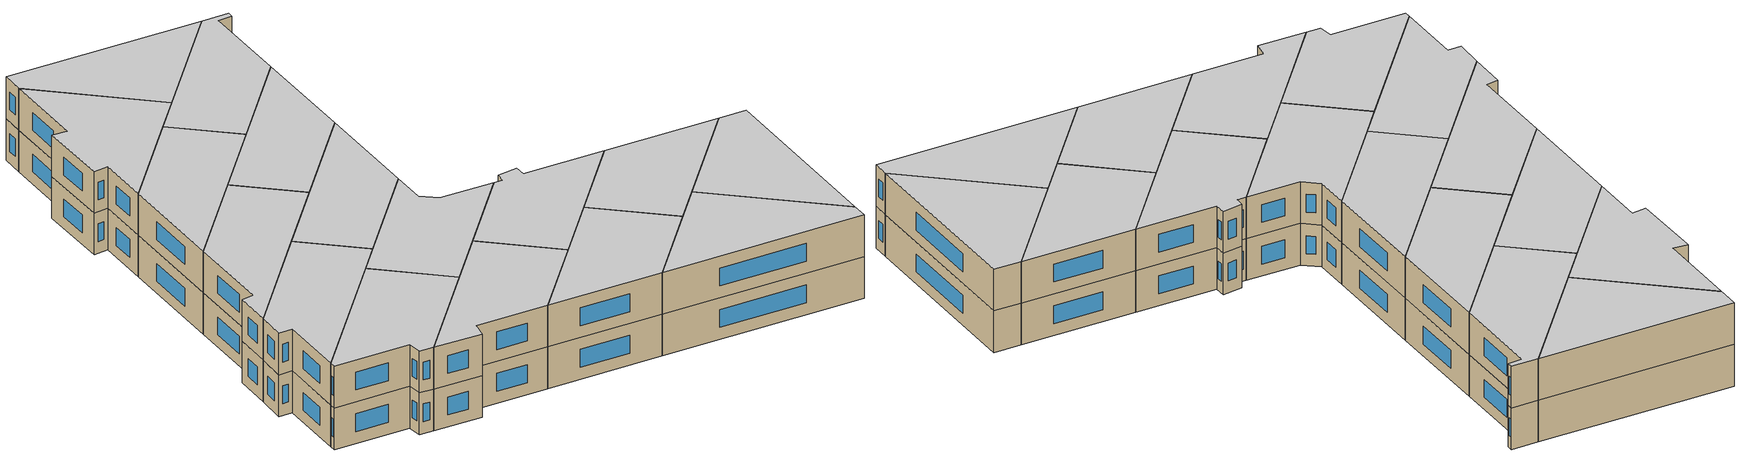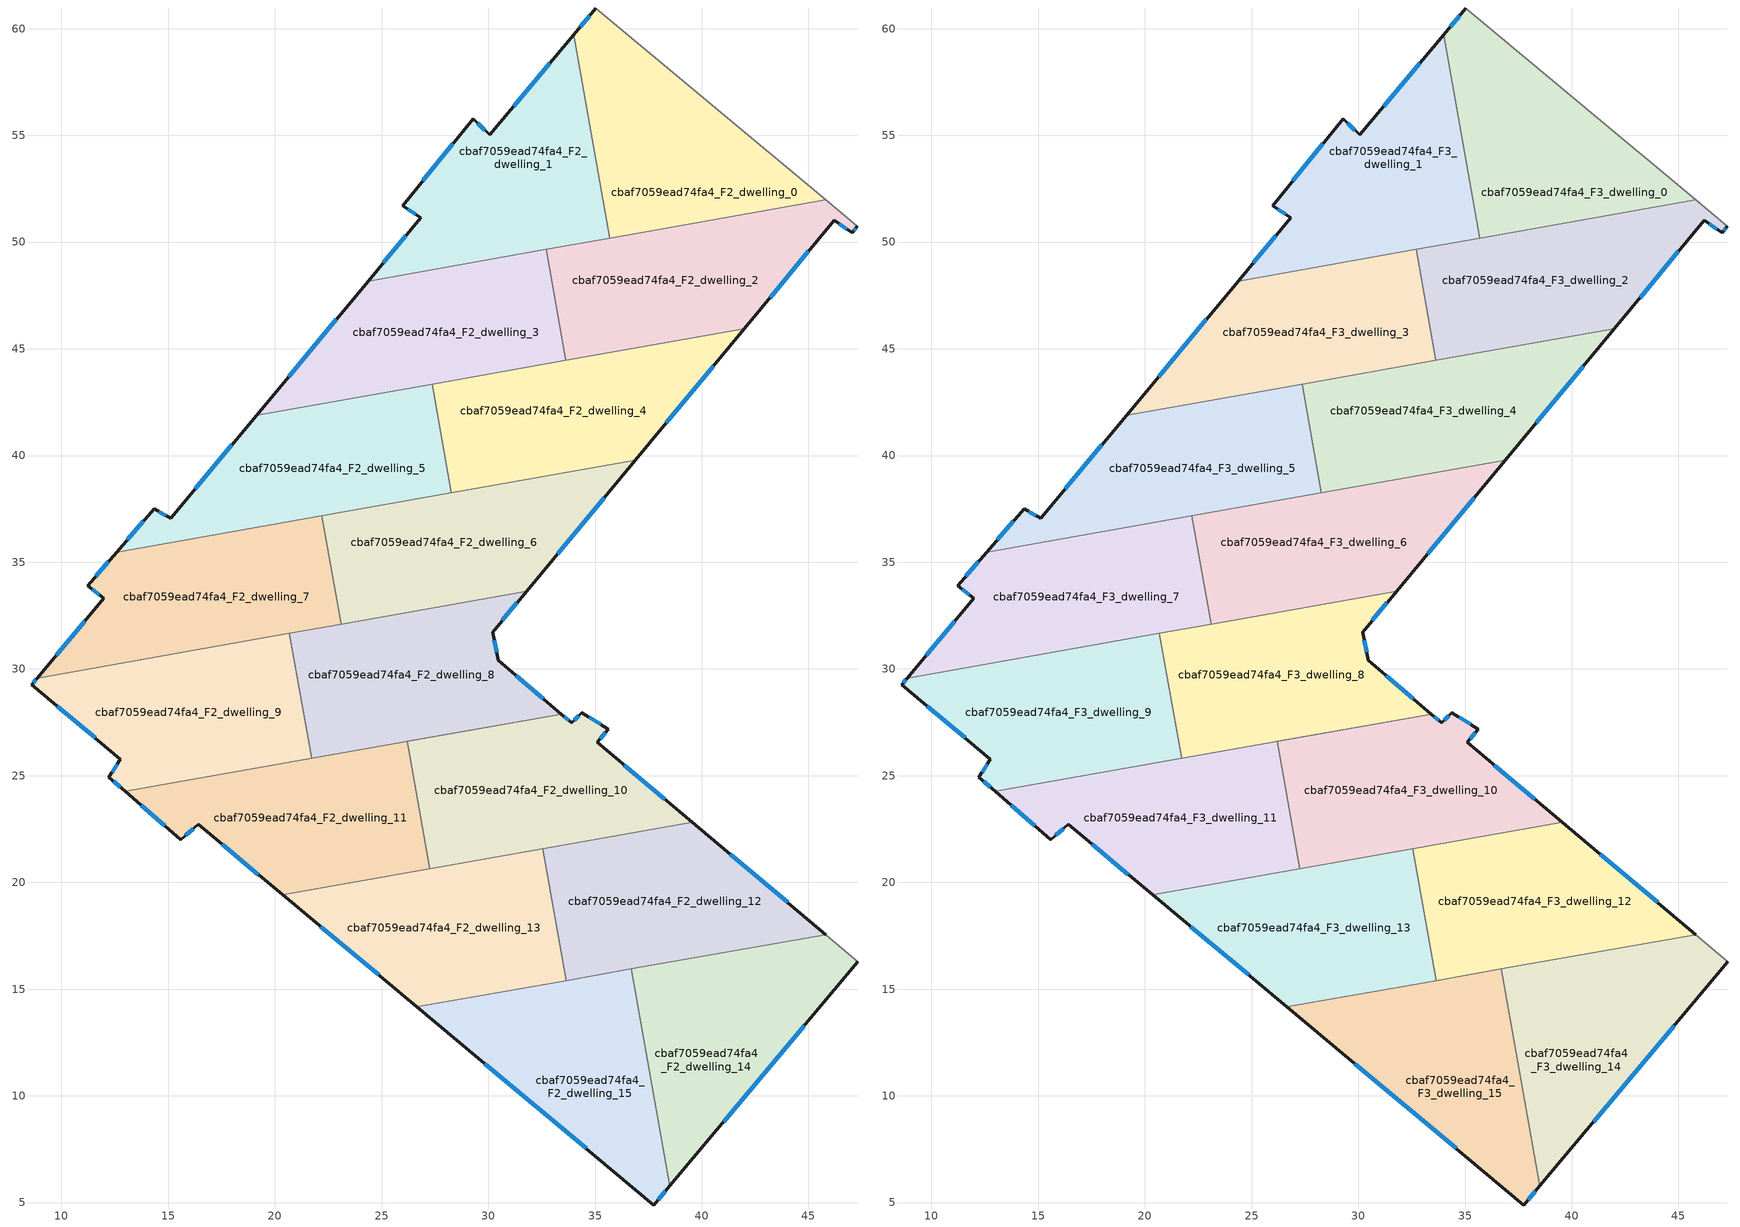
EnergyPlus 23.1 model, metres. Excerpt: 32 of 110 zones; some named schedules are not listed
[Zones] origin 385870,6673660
cbaf7059ead74fa4_F2_dwelling_0
 floor to cbaf7059ead74fa4_F1_dwelling_0 (EU_floor_Construction): 45.8,51.97 35.69,50.18 34,59.72 35.04,60.97 z6
 wall outside (EU_wall_Construction): 35.04,60.97 34,59.72 z6:9
 wall to cbaf7059ead74fa4_F2_dwelling_1 (EU_wall_Construction): 34,59.72 35.69,50.18 z6:9
 wall adiabatic (EU_wall_Construction): 45.8,51.97 35.04,60.97 z6:9
 wall to cbaf7059ead74fa4_F2_dwelling_2 (EU_wall_Construction): 35.69,50.18 45.8,51.97 z6:9
 window (EU_Window_Construction): 34.75,60.61 34.3,60.08 z6.86:8.14
cbaf7059ead74fa4_F2_dwelling_1
 floor to cbaf7059ead74fa4_F1_dwelling_1 (EU_floor_Construction): 34,59.72 35.69,50.18 24.38,48.18 26.85,51.13 25.98,51.7 29.28,55.77 30.07,55.04 z6
 wall outside (EU_wall_Construction): 34,59.72 30.07,55.04 29.28,55.77 25.98,51.7 26.85,51.13 24.38,48.18 z6:9
 wall to cbaf7059ead74fa4_F2_dwelling_3 (EU_wall_Construction): 24.38,48.18 32.72,49.65 z6:9
 wall to cbaf7059ead74fa4_F2_dwelling_2 (EU_wall_Construction): 32.72,49.65 35.69,50.18 z6:9
 window (EU_Window_Construction): 26.14,50.29 25.09,49.02 / 26.23,51.54 26.6,51.29 / 28.34,54.61 26.93,52.86 / 29.84,55.24 29.51,55.56 / 32.88,58.38 31.19,56.37 z6.86:8.14
cbaf7059ead74fa4_F2_dwelling_10
 floor to cbaf7059ead74fa4_F1_dwelling_10 (EU_floor_Construction): 35.61,27.18 35.11,26.56 39.54,22.83 27.27,20.65 26.21,26.61 33.41,27.89 33.9,27.47 34.37,27.95 z6
 wall outside (EU_wall_Construction): 39.54,22.83 35.11,26.56 35.61,27.18 34.37,27.95 33.9,27.47 33.41,27.89 z6:9
 wall to cbaf7059ead74fa4_F2_dwelling_11 (EU_wall_Construction): 33.41,27.89 26.21,26.61 27.27,20.65 z6:9
 wall to cbaf7059ead74fa4_F2_dwelling_12 (EU_wall_Construction): 32.54,21.59 39.54,22.83 z6:9
 wall to cbaf7059ead74fa4_F2_dwelling_13 (EU_wall_Construction): 27.27,20.65 32.54,21.59 z6:9
 window (EU_Window_Construction): 38.28,23.89 36.38,25.49 / 33.76,27.59 33.55,27.77 / 34.24,27.81 34.04,27.61 / 35.26,27.4 34.73,27.73 / 35.25,26.73 35.47,27 z6.86:8.14
cbaf7059ead74fa4_F2_dwelling_11
 floor to cbaf7059ead74fa4_F1_dwelling_11 (EU_floor_Construction): 26.21,26.61 27.27,20.65 20.36,19.42 16.41,22.72 15.59,21.99 12.98,24.26 z6
 wall outside (EU_wall_Construction): 12.98,24.26 15.59,21.99 16.41,22.72 20.36,19.42 z6:9
 wall to cbaf7059ead74fa4_F2_dwelling_8 (EU_wall_Construction): 33.41,27.89 21.72,25.81 z6:9
 wall to cbaf7059ead74fa4_F2_dwelling_13 (EU_wall_Construction): 20.36,19.42 27.27,20.65 z6:9
 wall to cbaf7059ead74fa4_F2_dwelling_9 (EU_wall_Construction): 21.72,25.81 12.98,24.26 z6:9
 window (EU_Window_Construction): 15.82,22.2 16.18,22.52 / 13.73,23.62 14.84,22.64 / 17.54,21.78 19.23,20.37 z6.86:8.14
cbaf7059ead74fa4_F2_dwelling_12
 floor to cbaf7059ead74fa4_F1_dwelling_12 (EU_floor_Construction): 45.81,17.56 33.64,15.4 32.54,21.59 39.54,22.83 z6
 wall outside (EU_wall_Construction): 45.81,17.56 39.54,22.83 z6:9
 wall to cbaf7059ead74fa4_F2_dwelling_13 (EU_wall_Construction): 32.54,21.59 33.64,15.4 z6:9
 wall to cbaf7059ead74fa4_F2_dwelling_14 (EU_wall_Construction): 36.71,15.94 45.81,17.56 z6:9
 wall to cbaf7059ead74fa4_F2_dwelling_15 (EU_wall_Construction): 33.64,15.4 36.71,15.94 z6:9
 window (EU_Window_Construction): 44.02,19.06 41.33,21.32 z6.86:8.14
cbaf7059ead74fa4_F2_dwelling_13
 floor to cbaf7059ead74fa4_F1_dwelling_13 (EU_floor_Construction): 32.54,21.59 33.64,15.4 26.66,14.16 20.36,19.42 z6
 wall outside (EU_wall_Construction): 20.36,19.42 26.66,14.16 z6:9
 wall to cbaf7059ead74fa4_F2_dwelling_15 (EU_wall_Construction): 26.66,14.16 33.64,15.4 z6:9
 window (EU_Window_Construction): 22.16,17.92 24.86,15.67 z6.86:8.14
cbaf7059ead74fa4_F2_dwelling_14
 floor to cbaf7059ead74fa4_F1_dwelling_14 (EU_floor_Construction): 47.31,16.29 38.51,5.79 36.71,15.94 45.81,17.56 z6
 wall outside (EU_wall_Construction): 38.51,5.79 47.31,16.29 z6:9
 wall adiabatic (EU_wall_Construction): 47.31,16.29 45.81,17.56 z6:9
 wall to cbaf7059ead74fa4_F2_dwelling_15 (EU_wall_Construction): 36.71,15.94 38.51,5.79 z6:9
 window (EU_Window_Construction): 41.02,8.79 44.8,13.29 z6.86:8.14
cbaf7059ead74fa4_F2_dwelling_15
 floor to cbaf7059ead74fa4_F1_dwelling_15 (EU_floor_Construction): 36.71,15.94 38.51,5.79 37.75,4.88 26.66,14.16 z6
 wall outside (EU_wall_Construction): 26.66,14.16 37.75,4.88 38.51,5.79 z6:9
 window (EU_Window_Construction): 37.97,5.14 38.29,5.53 / 29.83,11.51 34.58,7.54 z6.86:8.14
cbaf7059ead74fa4_F2_dwelling_2
 floor to cbaf7059ead74fa4_F1_dwelling_2 (EU_floor_Construction): 47.28,50.74 47.04,50.44 46.2,51.01 42,45.94 33.64,44.46 32.72,49.65 45.8,51.97 z6
 wall outside (EU_wall_Construction): 42,45.94 46.2,51.01 47.04,50.44 47.28,50.74 z6:9
 wall to cbaf7059ead74fa4_F2_dwelling_3 (EU_wall_Construction): 32.72,49.65 33.64,44.46 z6:9
 wall adiabatic (EU_wall_Construction): 47.28,50.74 45.8,51.97 z6:9
 wall to cbaf7059ead74fa4_F2_dwelling_4 (EU_wall_Construction): 33.64,44.46 42,45.94 z6:9
 window (EU_Window_Construction): 47.11,50.52 47.21,50.65 / 46.44,50.85 46.8,50.6 / 43.2,47.39 45,49.56 z6.86:8.14
cbaf7059ead74fa4_F2_dwelling_3
 floor to cbaf7059ead74fa4_F1_dwelling_3 (EU_floor_Construction): 32.72,49.65 33.64,44.46 19.14,41.89 24.38,48.18 z6
 wall outside (EU_wall_Construction): 24.38,48.18 19.14,41.89 z6:9
 wall to cbaf7059ead74fa4_F2_dwelling_5 (EU_wall_Construction): 19.14,41.89 27.36,43.35 z6:9
 wall to cbaf7059ead74fa4_F2_dwelling_4 (EU_wall_Construction): 27.36,43.35 33.64,44.46 z6:9
 window (EU_Window_Construction): 22.88,46.38 20.64,43.69 z6.86:8.14
cbaf7059ead74fa4_F2_dwelling_4
 floor to cbaf7059ead74fa4_F1_dwelling_4 (EU_floor_Construction): 42,45.94 36.88,39.78 28.27,38.25 27.36,43.35 z6
 wall outside (EU_wall_Construction): 36.88,39.78 42,45.94 z6:9
 wall to cbaf7059ead74fa4_F2_dwelling_5 (EU_wall_Construction): 27.36,43.35 28.27,38.25 z6:9
 wall to cbaf7059ead74fa4_F2_dwelling_6 (EU_wall_Construction): 28.27,38.25 36.88,39.78 z6:9
 window (EU_Window_Construction): 38.34,41.54 40.54,44.18 z6.86:8.14
cbaf7059ead74fa4_F2_dwelling_5
 floor to cbaf7059ead74fa4_F1_dwelling_5 (EU_floor_Construction): 27.36,43.35 28.27,38.25 12.59,35.47 14.35,37.5 15.11,37.06 19.14,41.89 z6
 wall outside (EU_wall_Construction): 19.14,41.89 15.11,37.06 14.35,37.5 12.59,35.47 z6:9
 wall to cbaf7059ead74fa4_F2_dwelling_7 (EU_wall_Construction): 12.59,35.47 22.2,37.17 z6:9
 wall to cbaf7059ead74fa4_F2_dwelling_6 (EU_wall_Construction): 22.2,37.17 28.27,38.25 z6:9
 window (EU_Window_Construction): 17.99,40.51 16.26,38.44 / 13.84,36.92 13.09,36.05 / 14.9,37.19 14.57,37.37 z6.86:8.14
cbaf7059ead74fa4_F2_dwelling_6
 floor to cbaf7059ead74fa4_F1_dwelling_6 (EU_floor_Construction): 36.88,39.78 31.79,33.64 23.1,32.1 22.2,37.17 z6
 wall outside (EU_wall_Construction): 31.79,33.64 36.88,39.78 z6:9
 wall to cbaf7059ead74fa4_F2_dwelling_7 (EU_wall_Construction): 22.2,37.17 23.1,32.1 z6:9
 wall to cbaf7059ead74fa4_F2_dwelling_8 (EU_wall_Construction): 23.1,32.1 31.79,33.64 z6:9
 window (EU_Window_Construction): 33.25,35.39 35.43,38.02 z6.86:8.14
cbaf7059ead74fa4_F2_dwelling_7
 floor to cbaf7059ead74fa4_F1_dwelling_7 (EU_floor_Construction): 22.2,37.17 23.1,32.1 8.88,29.58 11.99,33.31 11.22,33.9 12.59,35.47 z6
 wall outside (EU_wall_Construction): 12.59,35.47 11.22,33.9 11.99,33.31 8.88,29.58 z6:9
 wall to cbaf7059ead74fa4_F2_dwelling_9 (EU_wall_Construction): 8.88,29.58 20.68,31.67 z6:9
 wall to cbaf7059ead74fa4_F2_dwelling_8 (EU_wall_Construction): 20.68,31.67 23.1,32.1 z6:9
 window (EU_Window_Construction): 11.44,33.73 11.77,33.48 / 12.2,35.02 11.61,34.34 / 11.1,32.24 9.77,30.64 z6.86:8.14
cbaf7059ead74fa4_F2_dwelling_8
 floor to cbaf7059ead74fa4_F1_dwelling_8 (EU_floor_Construction): 31.79,33.64 30.21,31.72 30.47,30.4 33.41,27.89 21.72,25.81 20.68,31.67 z6
 wall outside (EU_wall_Construction): 33.41,27.89 30.47,30.4 30.21,31.72 31.79,33.64 z6:9
 wall to cbaf7059ead74fa4_F2_dwelling_9 (EU_wall_Construction): 20.68,31.67 21.72,25.81 z6:9
 window (EU_Window_Construction): 30.66,32.27 31.34,33.09 / 30.39,30.78 30.28,31.34 / 32.57,28.6 31.31,29.68 z6.86:8.14
cbaf7059ead74fa4_F2_dwelling_9
 floor to cbaf7059ead74fa4_F1_dwelling_9 (EU_floor_Construction): 20.68,31.67 21.72,25.81 12.98,24.26 12.22,24.93 12.77,25.77 8.61,29.25 8.88,29.58 z6
 wall outside (EU_wall_Construction): 8.88,29.58 8.61,29.25 12.77,25.77 12.22,24.93 12.98,24.26 z6:9
 window (EU_Window_Construction): 12.61,25.53 12.38,25.17 / 9.79,28.26 11.58,26.77 / 8.8,29.48 8.68,29.34 / 12.44,24.74 12.77,24.45 z6.86:8.14
cbaf7059ead74fa4_F3_dwelling_0
 floor to cbaf7059ead74fa4_F2_dwelling_0 (EU_floor_Construction): 45.8,51.97 35.69,50.18 34,59.72 35.04,60.97 z9
 wall outside (EU_wall_Construction): 35.04,60.97 34,59.72 z9:12
 wall to cbaf7059ead74fa4_F3_dwelling_1 (EU_wall_Construction): 34,59.72 35.69,50.18 z9:12
 wall adiabatic (EU_wall_Construction): 45.8,51.97 35.04,60.97 z9:12
 wall to cbaf7059ead74fa4_F3_dwelling_2 (EU_wall_Construction): 35.69,50.18 45.8,51.97 z9:12
 window (EU_Window_Construction): 34.75,60.61 34.3,60.08 z9.86:11.14
 ceiling to cbaf7059ead74fa4_F4_dwelling_0 (EU_floor_Construction): 45.8,51.97 35.04,60.97 34,59.72 35.69,50.18 z12
cbaf7059ead74fa4_F3_dwelling_1
 floor to cbaf7059ead74fa4_F2_dwelling_1 (EU_floor_Construction): 34,59.72 35.69,50.18 24.38,48.18 26.85,51.13 25.98,51.7 29.28,55.77 30.07,55.04 z9
 wall outside (EU_wall_Construction): 34,59.72 30.07,55.04 29.28,55.77 25.98,51.7 26.85,51.13 24.38,48.18 z9:12
 wall to cbaf7059ead74fa4_F3_dwelling_3 (EU_wall_Construction): 24.38,48.18 32.72,49.65 z9:12
 wall to cbaf7059ead74fa4_F3_dwelling_2 (EU_wall_Construction): 32.72,49.65 35.69,50.18 z9:12
 window (EU_Window_Construction): 26.14,50.29 25.09,49.02 / 26.23,51.54 26.6,51.29 / 28.34,54.61 26.93,52.86 / 29.84,55.24 29.51,55.56 / 32.88,58.38 31.19,56.37 z9.86:11.14
 ceiling to cbaf7059ead74fa4_F4_dwelling_1 (EU_floor_Construction): 35.69,50.18 34,59.72 30.07,55.04 29.28,55.77 25.98,51.7 26.85,51.13 24.38,48.18 z12
cbaf7059ead74fa4_F3_dwelling_10
 floor to cbaf7059ead74fa4_F2_dwelling_10 (EU_floor_Construction): 35.61,27.18 35.11,26.56 39.54,22.83 27.27,20.65 26.21,26.61 33.41,27.89 33.9,27.47 34.37,27.95 z9
 wall outside (EU_wall_Construction): 39.54,22.83 35.11,26.56 35.61,27.18 34.37,27.95 33.9,27.47 33.41,27.89 z9:12
 wall to cbaf7059ead74fa4_F3_dwelling_11 (EU_wall_Construction): 33.41,27.89 26.21,26.61 27.27,20.65 z9:12
 wall to cbaf7059ead74fa4_F3_dwelling_12 (EU_wall_Construction): 32.54,21.59 39.54,22.83 z9:12
 wall to cbaf7059ead74fa4_F3_dwelling_13 (EU_wall_Construction): 27.27,20.65 32.54,21.59 z9:12
 window (EU_Window_Construction): 38.28,23.89 36.38,25.49 / 33.76,27.59 33.55,27.77 / 34.24,27.81 34.04,27.61 / 35.26,27.4 34.73,27.73 / 35.25,26.73 35.47,27 z9.86:11.14
 ceiling to cbaf7059ead74fa4_F4_dwelling_10 (EU_floor_Construction): 39.54,22.83 35.11,26.56 35.61,27.18 34.37,27.95 33.9,27.47 33.41,27.89 26.21,26.61 27.27,20.65 z12
cbaf7059ead74fa4_F3_dwelling_11
 floor to cbaf7059ead74fa4_F2_dwelling_11 (EU_floor_Construction): 26.21,26.61 27.27,20.65 20.36,19.42 16.41,22.72 15.59,21.99 12.98,24.26 z9
 wall outside (EU_wall_Construction): 12.98,24.26 15.59,21.99 16.41,22.72 20.36,19.42 z9:12
 wall to cbaf7059ead74fa4_F3_dwelling_8 (EU_wall_Construction): 33.41,27.89 21.72,25.81 z9:12
 wall to cbaf7059ead74fa4_F3_dwelling_13 (EU_wall_Construction): 20.36,19.42 27.27,20.65 z9:12
 wall to cbaf7059ead74fa4_F3_dwelling_9 (EU_wall_Construction): 21.72,25.81 12.98,24.26 z9:12
 window (EU_Window_Construction): 15.82,22.2 16.18,22.52 / 13.73,23.62 14.84,22.64 / 17.54,21.78 19.23,20.37 z9.86:11.14
 ceiling to cbaf7059ead74fa4_F4_dwelling_11 (EU_floor_Construction): 27.27,20.65 26.21,26.61 12.98,24.26 15.59,21.99 16.41,22.72 20.36,19.42 z12
cbaf7059ead74fa4_F3_dwelling_12
 floor to cbaf7059ead74fa4_F2_dwelling_12 (EU_floor_Construction): 45.81,17.56 33.64,15.4 32.54,21.59 39.54,22.83 z9
 wall outside (EU_wall_Construction): 45.81,17.56 39.54,22.83 z9:12
 wall to cbaf7059ead74fa4_F3_dwelling_13 (EU_wall_Construction): 32.54,21.59 33.64,15.4 z9:12
 wall to cbaf7059ead74fa4_F3_dwelling_14 (EU_wall_Construction): 36.71,15.94 45.81,17.56 z9:12
 wall to cbaf7059ead74fa4_F3_dwelling_15 (EU_wall_Construction): 33.64,15.4 36.71,15.94 z9:12
 window (EU_Window_Construction): 44.02,19.06 41.33,21.32 z9.86:11.14
 ceiling to cbaf7059ead74fa4_F4_dwelling_12 (EU_floor_Construction): 45.81,17.56 39.54,22.83 32.54,21.59 33.64,15.4 z12
cbaf7059ead74fa4_F3_dwelling_13
 floor to cbaf7059ead74fa4_F2_dwelling_13 (EU_floor_Construction): 32.54,21.59 33.64,15.4 26.66,14.16 20.36,19.42 z9
 wall outside (EU_wall_Construction): 20.36,19.42 26.66,14.16 z9:12
 wall to cbaf7059ead74fa4_F3_dwelling_15 (EU_wall_Construction): 26.66,14.16 33.64,15.4 z9:12
 window (EU_Window_Construction): 22.16,17.92 24.86,15.67 z9.86:11.14
 ceiling to cbaf7059ead74fa4_F4_dwelling_13 (EU_floor_Construction): 33.64,15.4 32.54,21.59 20.36,19.42 26.66,14.16 z12
cbaf7059ead74fa4_F3_dwelling_14
 floor to cbaf7059ead74fa4_F2_dwelling_14 (EU_floor_Construction): 47.31,16.29 38.51,5.79 36.71,15.94 45.81,17.56 z9
 wall outside (EU_wall_Construction): 38.51,5.79 47.31,16.29 z9:12
 wall adiabatic (EU_wall_Construction): 47.31,16.29 45.81,17.56 z9:12
 wall to cbaf7059ead74fa4_F3_dwelling_15 (EU_wall_Construction): 36.71,15.94 38.51,5.79 z9:12
 window (EU_Window_Construction): 41.02,8.79 44.8,13.29 z9.86:11.14
 ceiling to cbaf7059ead74fa4_F4_dwelling_14 (EU_floor_Construction): 38.51,5.79 47.31,16.29 45.81,17.56 36.71,15.94 z12
cbaf7059ead74fa4_F3_dwelling_15
 floor to cbaf7059ead74fa4_F2_dwelling_15 (EU_floor_Construction): 36.71,15.94 38.51,5.79 37.75,4.88 26.66,14.16 z9
 wall outside (EU_wall_Construction): 26.66,14.16 37.75,4.88 38.51,5.79 z9:12
 window (EU_Window_Construction): 37.97,5.14 38.29,5.53 / 29.83,11.51 34.58,7.54 z9.86:11.14
 ceiling to cbaf7059ead74fa4_F4_dwelling_15 (EU_floor_Construction): 37.75,4.88 38.51,5.79 36.71,15.94 26.66,14.16 z12
cbaf7059ead74fa4_F3_dwelling_2
 floor to cbaf7059ead74fa4_F2_dwelling_2 (EU_floor_Construction): 47.28,50.74 47.04,50.44 46.2,51.01 42,45.94 33.64,44.46 32.72,49.65 45.8,51.97 z9
 wall outside (EU_wall_Construction): 42,45.94 46.2,51.01 47.04,50.44 47.28,50.74 z9:12
 wall to cbaf7059ead74fa4_F3_dwelling_3 (EU_wall_Construction): 32.72,49.65 33.64,44.46 z9:12
 wall adiabatic (EU_wall_Construction): 47.28,50.74 45.8,51.97 z9:12
 wall to cbaf7059ead74fa4_F3_dwelling_4 (EU_wall_Construction): 33.64,44.46 42,45.94 z9:12
 window (EU_Window_Construction): 47.11,50.52 47.21,50.65 / 46.44,50.85 46.8,50.6 / 43.2,47.39 45,49.56 z9.86:11.14
 ceiling to cbaf7059ead74fa4_F4_dwelling_2 (EU_floor_Construction): 42,45.94 46.2,51.01 47.04,50.44 47.28,50.74 45.8,51.97 32.72,49.65 33.64,44.46 z12
cbaf7059ead74fa4_F3_dwelling_3
 floor to cbaf7059ead74fa4_F2_dwelling_3 (EU_floor_Construction): 32.72,49.65 33.64,44.46 19.14,41.89 24.38,48.18 z9
 wall outside (EU_wall_Construction): 24.38,48.18 19.14,41.89 z9:12
 wall to cbaf7059ead74fa4_F3_dwelling_5 (EU_wall_Construction): 19.14,41.89 27.36,43.35 z9:12
 wall to cbaf7059ead74fa4_F3_dwelling_4 (EU_wall_Construction): 27.36,43.35 33.64,44.46 z9:12
 window (EU_Window_Construction): 22.88,46.38 20.64,43.69 z9.86:11.14
 ceiling to cbaf7059ead74fa4_F4_dwelling_3 (EU_floor_Construction): 33.64,44.46 32.72,49.65 24.38,48.18 19.14,41.89 z12
cbaf7059ead74fa4_F3_dwelling_4
 floor to cbaf7059ead74fa4_F2_dwelling_4 (EU_floor_Construction): 42,45.94 36.88,39.78 28.27,38.25 27.36,43.35 z9
 wall outside (EU_wall_Construction): 36.88,39.78 42,45.94 z9:12
 wall to cbaf7059ead74fa4_F3_dwelling_5 (EU_wall_Construction): 27.36,43.35 28.27,38.25 z9:12
 wall to cbaf7059ead74fa4_F3_dwelling_6 (EU_wall_Construction): 28.27,38.25 36.88,39.78 z9:12
 window (EU_Window_Construction): 38.34,41.54 40.54,44.18 z9.86:11.14
 ceiling to cbaf7059ead74fa4_F4_dwelling_4 (EU_floor_Construction): 36.88,39.78 42,45.94 27.36,43.35 28.27,38.25 z12
cbaf7059ead74fa4_F3_dwelling_5
 floor to cbaf7059ead74fa4_F2_dwelling_5 (EU_floor_Construction): 27.36,43.35 28.27,38.25 12.59,35.47 14.35,37.5 15.11,37.06 19.14,41.89 z9
 wall outside (EU_wall_Construction): 19.14,41.89 15.11,37.06 14.35,37.5 12.59,35.47 z9:12
 wall to cbaf7059ead74fa4_F3_dwelling_7 (EU_wall_Construction): 12.59,35.47 22.2,37.17 z9:12
 wall to cbaf7059ead74fa4_F3_dwelling_6 (EU_wall_Construction): 22.2,37.17 28.27,38.25 z9:12
 window (EU_Window_Construction): 17.99,40.51 16.26,38.44 / 13.84,36.92 13.09,36.05 / 14.9,37.19 14.57,37.37 z9.86:11.14
 ceiling to cbaf7059ead74fa4_F4_dwelling_5 (EU_floor_Construction): 28.27,38.25 27.36,43.35 19.14,41.89 15.11,37.06 14.35,37.5 12.59,35.47 z12
cbaf7059ead74fa4_F3_dwelling_6
 floor to cbaf7059ead74fa4_F2_dwelling_6 (EU_floor_Construction): 36.88,39.78 31.79,33.64 23.1,32.1 22.2,37.17 z9
 wall outside (EU_wall_Construction): 31.79,33.64 36.88,39.78 z9:12
 wall to cbaf7059ead74fa4_F3_dwelling_7 (EU_wall_Construction): 22.2,37.17 23.1,32.1 z9:12
 wall to cbaf7059ead74fa4_F3_dwelling_8 (EU_wall_Construction): 23.1,32.1 31.79,33.64 z9:12
 window (EU_Window_Construction): 33.25,35.39 35.43,38.02 z9.86:11.14
 ceiling to cbaf7059ead74fa4_F4_dwelling_6 (EU_floor_Construction): 31.79,33.64 36.88,39.78 22.2,37.17 23.1,32.1 z12
cbaf7059ead74fa4_F3_dwelling_7
 floor to cbaf7059ead74fa4_F2_dwelling_7 (EU_floor_Construction): 22.2,37.17 23.1,32.1 8.88,29.58 11.99,33.31 11.22,33.9 12.59,35.47 z9
 wall outside (EU_wall_Construction): 12.59,35.47 11.22,33.9 11.99,33.31 8.88,29.58 z9:12
 wall to cbaf7059ead74fa4_F3_dwelling_9 (EU_wall_Construction): 8.88,29.58 20.68,31.67 z9:12
 wall to cbaf7059ead74fa4_F3_dwelling_8 (EU_wall_Construction): 20.68,31.67 23.1,32.1 z9:12
 window (EU_Window_Construction): 11.44,33.73 11.77,33.48 / 12.2,35.02 11.61,34.34 / 11.1,32.24 9.77,30.64 z9.86:11.14
 ceiling to cbaf7059ead74fa4_F4_dwelling_7 (EU_floor_Construction): 23.1,32.1 22.2,37.17 12.59,35.47 11.22,33.9 11.99,33.31 8.88,29.58 z12
cbaf7059ead74fa4_F3_dwelling_8
 floor to cbaf7059ead74fa4_F2_dwelling_8 (EU_floor_Construction): 31.79,33.64 30.21,31.72 30.47,30.4 33.41,27.89 21.72,25.81 20.68,31.67 z9
 wall outside (EU_wall_Construction): 33.41,27.89 30.47,30.4 30.21,31.72 31.79,33.64 z9:12
 wall to cbaf7059ead74fa4_F3_dwelling_9 (EU_wall_Construction): 20.68,31.67 21.72,25.81 z9:12
 window (EU_Window_Construction): 30.66,32.27 31.34,33.09 / 30.39,30.78 30.28,31.34 / 32.57,28.6 31.31,29.68 z9.86:11.14
 ceiling to cbaf7059ead74fa4_F4_dwelling_8 (EU_floor_Construction): 33.41,27.89 30.47,30.4 30.21,31.72 31.79,33.64 20.68,31.67 21.72,25.81 z12
cbaf7059ead74fa4_F3_dwelling_9
 floor to cbaf7059ead74fa4_F2_dwelling_9 (EU_floor_Construction): 20.68,31.67 21.72,25.81 12.98,24.26 12.22,24.93 12.77,25.77 8.61,29.25 8.88,29.58 z9
 wall outside (EU_wall_Construction): 8.88,29.58 8.61,29.25 12.77,25.77 12.22,24.93 12.98,24.26 z9:12
 window (EU_Window_Construction): 12.61,25.53 12.38,25.17 / 9.79,28.26 11.58,26.77 / 8.8,29.48 8.68,29.34 / 12.44,24.74 12.77,24.45 z9.86:11.14
 ceiling to cbaf7059ead74fa4_F4_dwelling_9 (EU_floor_Construction): 21.72,25.81 20.68,31.67 8.88,29.58 8.61,29.25 12.77,25.77 12.22,24.93 12.98,24.26 z12
[Building]
EU S2 Campaign: North Axis=0; Terrain=City; Solar Distribution=FullExterior
[Site:Location]
Helsinki-Vantaa.AP: Latitude=60.317; Longitude=24.963; Time Zone=2; Elevation=54.6
[SizingPeriod:WeatherFileDays]
AnnualSizingPeriod: Begin Month=1; Begin Day of Month=1; End Month=12; End Day of Month=31; Day of Week for Start Day=Monday; Use Weather File Daylight Saving Period=No; Use Weather File Rain and Snow Indicators=No
[MATERIAL]
EU_InternalMass_Material: Roughness=MediumRough; Thickness=0.1; Conductivity=1; Density=1800; Specific Heat=900; Thermal Absorptance=0.9; Solar Absorptance=0.7; Visible Absorptance=0.7
[MATERIAL:NOMASS] Roughness=MediumRough; Thermal Absorptance=0.9; Solar Absorptance=0.7; Visible Absorptance=0.7
Name | Thermal Resistance
EU_wall_NoMass | 1.10183
EU_floor_NoMass | 1.70606
[WINDOWMATERIAL:SIMPLEGLAZINGSYSTEM]
EU_Window_SimpleGlazing: UFactor=3.11035; Solar Heat Gain Coefficient=0.8; Visible Transmittance=0.8
[CONSTRUCTION]
EU_wall_Construction: EU_wall_NoMass
EU_floor_Construction: EU_floor_NoMass
EU_Window_Construction: EU_Window_SimpleGlazing
EU_InternalMass_Construction: EU_InternalMass_Material
[ZONE] Type=1; Multiplier=1; Ceiling Height=autocalculate; Floor Area=autocalculate; Part of Total Floor Area=Yes
Name | Volume
cbaf7059ead74fa4_F2_dwelling_0; cbaf7059ead74fa4_F3_dwelling_0 | 183.455
cbaf7059ead74fa4_F2_dwelling_1; cbaf7059ead74fa4_F3_dwelling_1 | 183.445
cbaf7059ead74fa4_F2_dwelling_10; cbaf7059ead74fa4_F3_dwelling_10 | 183.417
cbaf7059ead74fa4_F2_dwelling_11; cbaf7059ead74fa4_F3_dwelling_11 | 183.447
cbaf7059ead74fa4_F2_dwelling_12; cbaf7059ead74fa4_F3_dwelling_12 | 183.44
cbaf7059ead74fa4_F2_dwelling_13; cbaf7059ead74fa4_F3_dwelling_13; cbaf7059ead74fa4_F2_dwelling_3; cbaf7059ead74fa4_F3_dwelling_3 | 183.434
cbaf7059ead74fa4_F2_dwelling_14; cbaf7059ead74fa4_F3_dwelling_14 | 183.459
cbaf7059ead74fa4_F2_dwelling_15; cbaf7059ead74fa4_F3_dwelling_15 | 183.452
cbaf7059ead74fa4_F2_dwelling_2; cbaf7059ead74fa4_F3_dwelling_2 | 183.423
cbaf7059ead74fa4_F2_dwelling_4; cbaf7059ead74fa4_F3_dwelling_4 | 183.448
cbaf7059ead74fa4_F2_dwelling_5; cbaf7059ead74fa4_F3_dwelling_5 | 183.442
cbaf7059ead74fa4_F2_dwelling_6; cbaf7059ead74fa4_F3_dwelling_6; cbaf7059ead74fa4_F2_dwelling_8; cbaf7059ead74fa4_F3_dwelling_8 | 183.431
cbaf7059ead74fa4_F2_dwelling_7; cbaf7059ead74fa4_F3_dwelling_7 | 183.437
cbaf7059ead74fa4_F2_dwelling_9; cbaf7059ead74fa4_F3_dwelling_9 | 183.458
[INTERNALMASS] Construction=EU_InternalMass_Construction
Name | Zone or ZoneList | Surface Area
cbaf7059ead74fa4_F2_dwelling_0_EU_InternalMass | cbaf7059ead74fa4_F2_dwelling_0 | 61.1514
cbaf7059ead74fa4_F2_dwelling_1_EU_InternalMass | cbaf7059ead74fa4_F2_dwelling_1 | 61.148
cbaf7059ead74fa4_F2_dwelling_2_EU_InternalMass | cbaf7059ead74fa4_F2_dwelling_2 | 61.1395
cbaf7059ead74fa4_F2_dwelling_3_EU_InternalMass | cbaf7059ead74fa4_F2_dwelling_3 | 61.1445
cbaf7059ead74fa4_F2_dwelling_4_EU_InternalMass | cbaf7059ead74fa4_F2_dwelling_4 | 61.1498
cbaf7059ead74fa4_F2_dwelling_5_EU_InternalMass | cbaf7059ead74fa4_F2_dwelling_5 | 61.1481
cbaf7059ead74fa4_F2_dwelling_6_EU_InternalMass | cbaf7059ead74fa4_F2_dwelling_6 | 61.144
cbaf7059ead74fa4_F2_dwelling_7_EU_InternalMass | cbaf7059ead74fa4_F2_dwelling_7 | 61.1466
cbaf7059ead74fa4_F2_dwelling_8_EU_InternalMass | cbaf7059ead74fa4_F2_dwelling_8 | 61.1434
cbaf7059ead74fa4_F2_dwelling_9_EU_InternalMass | cbaf7059ead74fa4_F2_dwelling_9 | 61.1518
cbaf7059ead74fa4_F2_dwelling_10_EU_InternalMass | cbaf7059ead74fa4_F2_dwelling_10 | 61.1403
cbaf7059ead74fa4_F2_dwelling_11_EU_InternalMass | cbaf7059ead74fa4_F2_dwelling_11 | 61.1521
cbaf7059ead74fa4_F2_dwelling_12_EU_InternalMass | cbaf7059ead74fa4_F2_dwelling_12 | 61.1455
cbaf7059ead74fa4_F2_dwelling_13_EU_InternalMass | cbaf7059ead74fa4_F2_dwelling_13 | 61.146
cbaf7059ead74fa4_F2_dwelling_14_EU_InternalMass | cbaf7059ead74fa4_F2_dwelling_14 | 61.1507
cbaf7059ead74fa4_F2_dwelling_15_EU_InternalMass | cbaf7059ead74fa4_F2_dwelling_15 | 61.1517
cbaf7059ead74fa4_F3_dwelling_0_EU_InternalMass | cbaf7059ead74fa4_F3_dwelling_0 | 61.1514
cbaf7059ead74fa4_F3_dwelling_1_EU_InternalMass | cbaf7059ead74fa4_F3_dwelling_1 | 61.148
cbaf7059ead74fa4_F3_dwelling_2_EU_InternalMass | cbaf7059ead74fa4_F3_dwelling_2 | 61.1395
cbaf7059ead74fa4_F3_dwelling_3_EU_InternalMass | cbaf7059ead74fa4_F3_dwelling_3 | 61.1445
cbaf7059ead74fa4_F3_dwelling_4_EU_InternalMass | cbaf7059ead74fa4_F3_dwelling_4 | 61.1498
cbaf7059ead74fa4_F3_dwelling_5_EU_InternalMass | cbaf7059ead74fa4_F3_dwelling_5 | 61.1481
cbaf7059ead74fa4_F3_dwelling_6_EU_InternalMass | cbaf7059ead74fa4_F3_dwelling_6 | 61.144
cbaf7059ead74fa4_F3_dwelling_7_EU_InternalMass | cbaf7059ead74fa4_F3_dwelling_7 | 61.1466
cbaf7059ead74fa4_F3_dwelling_8_EU_InternalMass | cbaf7059ead74fa4_F3_dwelling_8 | 61.1434
cbaf7059ead74fa4_F3_dwelling_9_EU_InternalMass | cbaf7059ead74fa4_F3_dwelling_9 | 61.1518
cbaf7059ead74fa4_F3_dwelling_10_EU_InternalMass | cbaf7059ead74fa4_F3_dwelling_10 | 61.1403
cbaf7059ead74fa4_F3_dwelling_11_EU_InternalMass | cbaf7059ead74fa4_F3_dwelling_11 | 61.1521
cbaf7059ead74fa4_F3_dwelling_12_EU_InternalMass | cbaf7059ead74fa4_F3_dwelling_12 | 61.1455
cbaf7059ead74fa4_F3_dwelling_13_EU_InternalMass | cbaf7059ead74fa4_F3_dwelling_13 | 61.146
cbaf7059ead74fa4_F3_dwelling_14_EU_InternalMass | cbaf7059ead74fa4_F3_dwelling_14 | 61.1507
cbaf7059ead74fa4_F3_dwelling_15_EU_InternalMass | cbaf7059ead74fa4_F3_dwelling_15 | 61.1517
[OTHEREQUIPMENT] Fuel Type=Electricity; Design Level Calculation Method=Watts/Area; Power per Zone Floor Area=1; Fraction Latent=0; Fraction Radiant=0; Fraction Lost=0; Carbon Dioxide Generation Rate=0; EndUse Subcategory=EU_Step8_InternalGains
Name | Zone or ZoneList or Space or SpaceList | Schedule
EU_Step8_InternalGain_cbaf7059ead74fa4_F2_dwelling_0_f000 | cbaf7059ead74fa4_F2_dwelling_0 | EU_Step8_GainSchedule_cbaf7059ead74fa4_F2_dwelling_0_f000
EU_Step8_InternalGain_cbaf7059ead74fa4_F2_dwelling_1_f000 | cbaf7059ead74fa4_F2_dwelling_1 | EU_Step8_GainSchedule_cbaf7059ead74fa4_F2_dwelling_1_f000
EU_Step8_InternalGain_cbaf7059ead74fa4_F2_dwelling_2_f000 | cbaf7059ead74fa4_F2_dwelling_2 | EU_Step8_GainSchedule_cbaf7059ead74fa4_F2_dwelling_2_f000
EU_Step8_InternalGain_cbaf7059ead74fa4_F2_dwelling_3_f000 | cbaf7059ead74fa4_F2_dwelling_3 | EU_Step8_GainSchedule_cbaf7059ead74fa4_F2_dwelling_3_f000
EU_Step8_InternalGain_cbaf7059ead74fa4_F2_dwelling_4_f000 | cbaf7059ead74fa4_F2_dwelling_4 | EU_Step8_GainSchedule_cbaf7059ead74fa4_F2_dwelling_4_f000
EU_Step8_InternalGain_cbaf7059ead74fa4_F2_dwelling_5_f000 | cbaf7059ead74fa4_F2_dwelling_5 | EU_Step8_GainSchedule_cbaf7059ead74fa4_F2_dwelling_5_f000
EU_Step8_InternalGain_cbaf7059ead74fa4_F2_dwelling_6_f000 | cbaf7059ead74fa4_F2_dwelling_6 | EU_Step8_GainSchedule_cbaf7059ead74fa4_F2_dwelling_6_f000
EU_Step8_InternalGain_cbaf7059ead74fa4_F2_dwelling_7_f000 | cbaf7059ead74fa4_F2_dwelling_7 | EU_Step8_GainSchedule_cbaf7059ead74fa4_F2_dwelling_7_f000
EU_Step8_InternalGain_cbaf7059ead74fa4_F2_dwelling_8_f000 | cbaf7059ead74fa4_F2_dwelling_8 | EU_Step8_GainSchedule_cbaf7059ead74fa4_F2_dwelling_8_f000
EU_Step8_InternalGain_cbaf7059ead74fa4_F2_dwelling_9_f000 | cbaf7059ead74fa4_F2_dwelling_9 | EU_Step8_GainSchedule_cbaf7059ead74fa4_F2_dwelling_9_f000
EU_Step8_InternalGain_cbaf7059ead74fa4_F2_dwelling_10_f000 | cbaf7059ead74fa4_F2_dwelling_10 | EU_Step8_GainSchedule_cbaf7059ead74fa4_F2_dwelling_10_f000
EU_Step8_InternalGain_cbaf7059ead74fa4_F2_dwelling_11_f000 | cbaf7059ead74fa4_F2_dwelling_11 | EU_Step8_GainSchedule_cbaf7059ead74fa4_F2_dwelling_11_f000
EU_Step8_InternalGain_cbaf7059ead74fa4_F2_dwelling_12_f000 | cbaf7059ead74fa4_F2_dwelling_12 | EU_Step8_GainSchedule_cbaf7059ead74fa4_F2_dwelling_12_f000
EU_Step8_InternalGain_cbaf7059ead74fa4_F2_dwelling_13_f000 | cbaf7059ead74fa4_F2_dwelling_13 | EU_Step8_GainSchedule_cbaf7059ead74fa4_F2_dwelling_13_f000
EU_Step8_InternalGain_cbaf7059ead74fa4_F2_dwelling_14_f000 | cbaf7059ead74fa4_F2_dwelling_14 | EU_Step8_GainSchedule_cbaf7059ead74fa4_F2_dwelling_14_f000
EU_Step8_InternalGain_cbaf7059ead74fa4_F2_dwelling_15_f000 | cbaf7059ead74fa4_F2_dwelling_15 | EU_Step8_GainSchedule_cbaf7059ead74fa4_F2_dwelling_15_f000
EU_Step8_InternalGain_cbaf7059ead74fa4_F3_dwelling_0_f000 | cbaf7059ead74fa4_F3_dwelling_0 | EU_Step8_GainSchedule_cbaf7059ead74fa4_F3_dwelling_0_f000
EU_Step8_InternalGain_cbaf7059ead74fa4_F3_dwelling_1_f000 | cbaf7059ead74fa4_F3_dwelling_1 | EU_Step8_GainSchedule_cbaf7059ead74fa4_F3_dwelling_1_f000
EU_Step8_InternalGain_cbaf7059ead74fa4_F3_dwelling_2_f000 | cbaf7059ead74fa4_F3_dwelling_2 | EU_Step8_GainSchedule_cbaf7059ead74fa4_F3_dwelling_2_f000
EU_Step8_InternalGain_cbaf7059ead74fa4_F3_dwelling_3_f000 | cbaf7059ead74fa4_F3_dwelling_3 | EU_Step8_GainSchedule_cbaf7059ead74fa4_F3_dwelling_3_f000
EU_Step8_InternalGain_cbaf7059ead74fa4_F3_dwelling_4_f000 | cbaf7059ead74fa4_F3_dwelling_4 | EU_Step8_GainSchedule_cbaf7059ead74fa4_F3_dwelling_4_f000
EU_Step8_InternalGain_cbaf7059ead74fa4_F3_dwelling_5_f000 | cbaf7059ead74fa4_F3_dwelling_5 | EU_Step8_GainSchedule_cbaf7059ead74fa4_F3_dwelling_5_f000
EU_Step8_InternalGain_cbaf7059ead74fa4_F3_dwelling_6_f000 | cbaf7059ead74fa4_F3_dwelling_6 | EU_Step8_GainSchedule_cbaf7059ead74fa4_F3_dwelling_6_f000
EU_Step8_InternalGain_cbaf7059ead74fa4_F3_dwelling_7_f000 | cbaf7059ead74fa4_F3_dwelling_7 | EU_Step8_GainSchedule_cbaf7059ead74fa4_F3_dwelling_7_f000
EU_Step8_InternalGain_cbaf7059ead74fa4_F3_dwelling_8_f000 | cbaf7059ead74fa4_F3_dwelling_8 | EU_Step8_GainSchedule_cbaf7059ead74fa4_F3_dwelling_8_f000
EU_Step8_InternalGain_cbaf7059ead74fa4_F3_dwelling_9_f000 | cbaf7059ead74fa4_F3_dwelling_9 | EU_Step8_GainSchedule_cbaf7059ead74fa4_F3_dwelling_9_f000
EU_Step8_InternalGain_cbaf7059ead74fa4_F3_dwelling_10_f000 | cbaf7059ead74fa4_F3_dwelling_10 | EU_Step8_GainSchedule_cbaf7059ead74fa4_F3_dwelling_10_f000
EU_Step8_InternalGain_cbaf7059ead74fa4_F3_dwelling_11_f000 | cbaf7059ead74fa4_F3_dwelling_11 | EU_Step8_GainSchedule_cbaf7059ead74fa4_F3_dwelling_11_f000
EU_Step8_InternalGain_cbaf7059ead74fa4_F3_dwelling_12_f000 | cbaf7059ead74fa4_F3_dwelling_12 | EU_Step8_GainSchedule_cbaf7059ead74fa4_F3_dwelling_12_f000
EU_Step8_InternalGain_cbaf7059ead74fa4_F3_dwelling_13_f000 | cbaf7059ead74fa4_F3_dwelling_13 | EU_Step8_GainSchedule_cbaf7059ead74fa4_F3_dwelling_13_f000
EU_Step8_InternalGain_cbaf7059ead74fa4_F3_dwelling_14_f000 | cbaf7059ead74fa4_F3_dwelling_14 | EU_Step8_GainSchedule_cbaf7059ead74fa4_F3_dwelling_14_f000
EU_Step8_InternalGain_cbaf7059ead74fa4_F3_dwelling_15_f000 | cbaf7059ead74fa4_F3_dwelling_15 | EU_Step8_GainSchedule_cbaf7059ead74fa4_F3_dwelling_15_f000
[ZONEVENTILATION:DESIGNFLOWRATE] Schedule=EU_AlwaysOn; Design Flow Rate Calculation Method=AirChanges/Hour; Air Changes per Hour=0.756316; Ventilation Type=Natural; Fan Pressure Rise=0; Fan Total Efficiency=1; Constant Term Coefficient=1; Temperature Term Coefficient=0; Velocity Term Coefficient=0; Velocity Squared Term Coefficient=0; Minimum Indoor Temperature=-100; Maximum Indoor Temperature=100; Delta Temperature=-100; Minimum Outdoor Temperature=-100; Maximum Outdoor Temperature=100; Maximum Wind Speed=40
Name | Zone or ZoneList or Space or SpaceList
EU_ConstantAir_cbaf7059ead74fa4_F2_dwelling_0 | cbaf7059ead74fa4_F2_dwelling_0
EU_ConstantAir_cbaf7059ead74fa4_F2_dwelling_1 | cbaf7059ead74fa4_F2_dwelling_1
EU_ConstantAir_cbaf7059ead74fa4_F2_dwelling_2 | cbaf7059ead74fa4_F2_dwelling_2
EU_ConstantAir_cbaf7059ead74fa4_F2_dwelling_3 | cbaf7059ead74fa4_F2_dwelling_3
EU_ConstantAir_cbaf7059ead74fa4_F2_dwelling_4 | cbaf7059ead74fa4_F2_dwelling_4
EU_ConstantAir_cbaf7059ead74fa4_F2_dwelling_5 | cbaf7059ead74fa4_F2_dwelling_5
EU_ConstantAir_cbaf7059ead74fa4_F2_dwelling_6 | cbaf7059ead74fa4_F2_dwelling_6
EU_ConstantAir_cbaf7059ead74fa4_F2_dwelling_7 | cbaf7059ead74fa4_F2_dwelling_7
EU_ConstantAir_cbaf7059ead74fa4_F2_dwelling_8 | cbaf7059ead74fa4_F2_dwelling_8
EU_ConstantAir_cbaf7059ead74fa4_F2_dwelling_9 | cbaf7059ead74fa4_F2_dwelling_9
EU_ConstantAir_cbaf7059ead74fa4_F2_dwelling_10 | cbaf7059ead74fa4_F2_dwelling_10
EU_ConstantAir_cbaf7059ead74fa4_F2_dwelling_11 | cbaf7059ead74fa4_F2_dwelling_11
EU_ConstantAir_cbaf7059ead74fa4_F2_dwelling_12 | cbaf7059ead74fa4_F2_dwelling_12
EU_ConstantAir_cbaf7059ead74fa4_F2_dwelling_13 | cbaf7059ead74fa4_F2_dwelling_13
EU_ConstantAir_cbaf7059ead74fa4_F2_dwelling_14 | cbaf7059ead74fa4_F2_dwelling_14
EU_ConstantAir_cbaf7059ead74fa4_F2_dwelling_15 | cbaf7059ead74fa4_F2_dwelling_15
EU_ConstantAir_cbaf7059ead74fa4_F3_dwelling_0 | cbaf7059ead74fa4_F3_dwelling_0
EU_ConstantAir_cbaf7059ead74fa4_F3_dwelling_1 | cbaf7059ead74fa4_F3_dwelling_1
EU_ConstantAir_cbaf7059ead74fa4_F3_dwelling_2 | cbaf7059ead74fa4_F3_dwelling_2
EU_ConstantAir_cbaf7059ead74fa4_F3_dwelling_3 | cbaf7059ead74fa4_F3_dwelling_3
EU_ConstantAir_cbaf7059ead74fa4_F3_dwelling_4 | cbaf7059ead74fa4_F3_dwelling_4
EU_ConstantAir_cbaf7059ead74fa4_F3_dwelling_5 | cbaf7059ead74fa4_F3_dwelling_5
EU_ConstantAir_cbaf7059ead74fa4_F3_dwelling_6 | cbaf7059ead74fa4_F3_dwelling_6
EU_ConstantAir_cbaf7059ead74fa4_F3_dwelling_7 | cbaf7059ead74fa4_F3_dwelling_7
EU_ConstantAir_cbaf7059ead74fa4_F3_dwelling_8 | cbaf7059ead74fa4_F3_dwelling_8
EU_ConstantAir_cbaf7059ead74fa4_F3_dwelling_9 | cbaf7059ead74fa4_F3_dwelling_9
EU_ConstantAir_cbaf7059ead74fa4_F3_dwelling_10 | cbaf7059ead74fa4_F3_dwelling_10
EU_ConstantAir_cbaf7059ead74fa4_F3_dwelling_11 | cbaf7059ead74fa4_F3_dwelling_11
EU_ConstantAir_cbaf7059ead74fa4_F3_dwelling_12 | cbaf7059ead74fa4_F3_dwelling_12
EU_ConstantAir_cbaf7059ead74fa4_F3_dwelling_13 | cbaf7059ead74fa4_F3_dwelling_13
EU_ConstantAir_cbaf7059ead74fa4_F3_dwelling_14 | cbaf7059ead74fa4_F3_dwelling_14
EU_ConstantAir_cbaf7059ead74fa4_F3_dwelling_15 | cbaf7059ead74fa4_F3_dwelling_15
[HVACTEMPLATE:ZONE:IDEALLOADSAIRSYSTEM] System Availability Schedule=EU_AlwaysOn; Maximum Heating Supply Air Temperature=50; Minimum Cooling Supply Air Temperature=13; Maximum Heating Supply Air Humidity Ratio=0.0156; Minimum Cooling Supply Air Humidity Ratio=0.0077; Heating Limit=NoLimit; Cooling Limit=NoLimit; Heating Availability Schedule=EU_AlwaysOn; Cooling Availability Schedule=EU_CoolingOff; Dehumidification Control Type=ConstantSensibleHeatRatio; Cooling Sensible Heat Ratio=0.7; Dehumidification Setpoint=60; Humidification Control Type=None; Humidification Setpoint=30; Outdoor Air Method=None; Outdoor Air Flow Rate per Person=0.00944; Outdoor Air Flow Rate per Zone Floor Area=0; Outdoor Air Flow Rate per Zone=0; Demand Controlled Ventilation Type=None; Outdoor Air Economizer Type=NoEconomizer; Heat Recovery Type=None; Sensible Heat Recovery Effectiveness=0.7; Latent Heat Recovery Effectiveness=0.65
Name | Template Thermostat
cbaf7059ead74fa4_F2_dwelling_0 | EU_HeatOnly_cbaf7059ead74fa4_F2_dwelling_0
cbaf7059ead74fa4_F2_dwelling_1 | EU_HeatOnly_cbaf7059ead74fa4_F2_dwelling_1
cbaf7059ead74fa4_F2_dwelling_2 | EU_HeatOnly_cbaf7059ead74fa4_F2_dwelling_2
cbaf7059ead74fa4_F2_dwelling_3 | EU_HeatOnly_cbaf7059ead74fa4_F2_dwelling_3
cbaf7059ead74fa4_F2_dwelling_4 | EU_HeatOnly_cbaf7059ead74fa4_F2_dwelling_4
cbaf7059ead74fa4_F2_dwelling_5 | EU_HeatOnly_cbaf7059ead74fa4_F2_dwelling_5
cbaf7059ead74fa4_F2_dwelling_6 | EU_HeatOnly_cbaf7059ead74fa4_F2_dwelling_6
cbaf7059ead74fa4_F2_dwelling_7 | EU_HeatOnly_cbaf7059ead74fa4_F2_dwelling_7
cbaf7059ead74fa4_F2_dwelling_8 | EU_HeatOnly_cbaf7059ead74fa4_F2_dwelling_8
cbaf7059ead74fa4_F2_dwelling_9 | EU_HeatOnly_cbaf7059ead74fa4_F2_dwelling_9
cbaf7059ead74fa4_F2_dwelling_10 | EU_HeatOnly_cbaf7059ead74fa4_F2_dwelling_10
cbaf7059ead74fa4_F2_dwelling_11 | EU_HeatOnly_cbaf7059ead74fa4_F2_dwelling_11
cbaf7059ead74fa4_F2_dwelling_12 | EU_HeatOnly_cbaf7059ead74fa4_F2_dwelling_12
cbaf7059ead74fa4_F2_dwelling_13 | EU_HeatOnly_cbaf7059ead74fa4_F2_dwelling_13
cbaf7059ead74fa4_F2_dwelling_14 | EU_HeatOnly_cbaf7059ead74fa4_F2_dwelling_14
cbaf7059ead74fa4_F2_dwelling_15 | EU_HeatOnly_cbaf7059ead74fa4_F2_dwelling_15
cbaf7059ead74fa4_F3_dwelling_0 | EU_HeatOnly_cbaf7059ead74fa4_F3_dwelling_0
cbaf7059ead74fa4_F3_dwelling_1 | EU_HeatOnly_cbaf7059ead74fa4_F3_dwelling_1
cbaf7059ead74fa4_F3_dwelling_2 | EU_HeatOnly_cbaf7059ead74fa4_F3_dwelling_2
cbaf7059ead74fa4_F3_dwelling_3 | EU_HeatOnly_cbaf7059ead74fa4_F3_dwelling_3
cbaf7059ead74fa4_F3_dwelling_4 | EU_HeatOnly_cbaf7059ead74fa4_F3_dwelling_4
cbaf7059ead74fa4_F3_dwelling_5 | EU_HeatOnly_cbaf7059ead74fa4_F3_dwelling_5
cbaf7059ead74fa4_F3_dwelling_6 | EU_HeatOnly_cbaf7059ead74fa4_F3_dwelling_6
cbaf7059ead74fa4_F3_dwelling_7 | EU_HeatOnly_cbaf7059ead74fa4_F3_dwelling_7
cbaf7059ead74fa4_F3_dwelling_8 | EU_HeatOnly_cbaf7059ead74fa4_F3_dwelling_8
cbaf7059ead74fa4_F3_dwelling_9 | EU_HeatOnly_cbaf7059ead74fa4_F3_dwelling_9
cbaf7059ead74fa4_F3_dwelling_10 | EU_HeatOnly_cbaf7059ead74fa4_F3_dwelling_10
cbaf7059ead74fa4_F3_dwelling_11 | EU_HeatOnly_cbaf7059ead74fa4_F3_dwelling_11
cbaf7059ead74fa4_F3_dwelling_12 | EU_HeatOnly_cbaf7059ead74fa4_F3_dwelling_12
cbaf7059ead74fa4_F3_dwelling_13 | EU_HeatOnly_cbaf7059ead74fa4_F3_dwelling_13
cbaf7059ead74fa4_F3_dwelling_14 | EU_HeatOnly_cbaf7059ead74fa4_F3_dwelling_14
cbaf7059ead74fa4_F3_dwelling_15 | EU_HeatOnly_cbaf7059ead74fa4_F3_dwelling_15
[SIZING:ZONE] Zone Cooling Design Supply Air Temperature Input Method=SupplyAirTemperature; Zone Cooling Design Supply Air Temperature=13; Zone Heating Design Supply Air Temperature Input Method=SupplyAirTemperature; Zone Heating Design Supply Air Temperature=50; Zone Cooling Design Supply Air Humidity Ratio=0.008; Zone Heating Design Supply Air Humidity Ratio=0.008; Cooling Design Air Flow Method=DesignDay; Cooling Design Air Flow Rate=0; Cooling Minimum Air Flow per Zone Floor Area=0.000762; Cooling Minimum Air Flow=0; Cooling Minimum Air Flow Fraction=0.2; Heating Design Air Flow Method=DesignDay; Heating Design Air Flow Rate=0; Heating Maximum Air Flow per Zone Floor Area=0.002032; Heating Maximum Air Flow=0.141576; Heating Maximum Air Flow Fraction=0.3; Account for Dedicated Outdoor Air System=No; Dedicated Outdoor Air System Control Strategy=NeutralSupplyAir; Dedicated Outdoor Air Low Setpoint Temperature for Design=autosize; Dedicated Outdoor Air High Setpoint Temperature for Design=autosize; Zone Load Sizing Method=Sensible Load Only No Latent Load; Zone Latent Cooling Design Supply Air Humidity Ratio Input Method=HumidityRatioDifference; Zone Cooling Design Supply Air Humidity Ratio Difference=0.005; Zone Latent Heating Design Supply Air Humidity Ratio Input Method=HumidityRatioDifference; Zone Humidification Design Supply Air Humidity Ratio Difference=0.005
cbaf7059ead74fa4_F2_dwelling_0; cbaf7059ead74fa4_F2_dwelling_1; cbaf7059ead74fa4_F2_dwelling_2; cbaf7059ead74fa4_F2_dwelling_3; cbaf7059ead74fa4_F2_dwelling_4; cbaf7059ead74fa4_F2_dwelling_5; cbaf7059ead74fa4_F2_dwelling_6; cbaf7059ead74fa4_F2_dwelling_7; cbaf7059ead74fa4_F2_dwelling_8; cbaf7059ead74fa4_F2_dwelling_9; cbaf7059ead74fa4_F2_dwelling_10; cbaf7059ead74fa4_F2_dwelling_11; cbaf7059ead74fa4_F2_dwelling_12; cbaf7059ead74fa4_F2_dwelling_13; cbaf7059ead74fa4_F2_dwelling_14; cbaf7059ead74fa4_F2_dwelling_15; cbaf7059ead74fa4_F3_dwelling_0; cbaf7059ead74fa4_F3_dwelling_1; cbaf7059ead74fa4_F3_dwelling_2; cbaf7059ead74fa4_F3_dwelling_3; cbaf7059ead74fa4_F3_dwelling_4; cbaf7059ead74fa4_F3_dwelling_5; cbaf7059ead74fa4_F3_dwelling_6; cbaf7059ead74fa4_F3_dwelling_7; cbaf7059ead74fa4_F3_dwelling_8; cbaf7059ead74fa4_F3_dwelling_9; cbaf7059ead74fa4_F3_dwelling_10; cbaf7059ead74fa4_F3_dwelling_11; cbaf7059ead74fa4_F3_dwelling_12; cbaf7059ead74fa4_F3_dwelling_13; cbaf7059ead74fa4_F3_dwelling_14; cbaf7059ead74fa4_F3_dwelling_15
[SCHEDULE:FILE] Column Number=1; Rows to Skip at Top=0; Number of Hours of Data=8760; Column Separator=Comma; Interpolate to Timestep=No; Minutes per Item=60; Adjust Schedule for Daylight Savings=Yes
Name | File
EU_Step8_GainSchedule_cbaf7059ead74fa4_F2_dwelling_0_f000 | ../../schedules/cbaf7059ead74fa4/cbaf7059ead74fa4_F2_dwelling_0_f000_gain.csv
EU_Step8_GainSchedule_cbaf7059ead74fa4_F2_dwelling_1_f000 | ../../schedules/cbaf7059ead74fa4/cbaf7059ead74fa4_F2_dwelling_1_f000_gain.csv
EU_Step8_GainSchedule_cbaf7059ead74fa4_F2_dwelling_2_f000 | ../../schedules/cbaf7059ead74fa4/cbaf7059ead74fa4_F2_dwelling_2_f000_gain.csv
EU_Step8_GainSchedule_cbaf7059ead74fa4_F2_dwelling_3_f000 | ../../schedules/cbaf7059ead74fa4/cbaf7059ead74fa4_F2_dwelling_3_f000_gain.csv
EU_Step8_GainSchedule_cbaf7059ead74fa4_F2_dwelling_4_f000 | ../../schedules/cbaf7059ead74fa4/cbaf7059ead74fa4_F2_dwelling_4_f000_gain.csv
EU_Step8_GainSchedule_cbaf7059ead74fa4_F2_dwelling_5_f000 | ../../schedules/cbaf7059ead74fa4/cbaf7059ead74fa4_F2_dwelling_5_f000_gain.csv
EU_Step8_GainSchedule_cbaf7059ead74fa4_F2_dwelling_6_f000 | ../../schedules/cbaf7059ead74fa4/cbaf7059ead74fa4_F2_dwelling_6_f000_gain.csv
EU_Step8_GainSchedule_cbaf7059ead74fa4_F2_dwelling_7_f000 | ../../schedules/cbaf7059ead74fa4/cbaf7059ead74fa4_F2_dwelling_7_f000_gain.csv
EU_Step8_GainSchedule_cbaf7059ead74fa4_F2_dwelling_8_f000 | ../../schedules/cbaf7059ead74fa4/cbaf7059ead74fa4_F2_dwelling_8_f000_gain.csv
EU_Step8_GainSchedule_cbaf7059ead74fa4_F2_dwelling_9_f000 | ../../schedules/cbaf7059ead74fa4/cbaf7059ead74fa4_F2_dwelling_9_f000_gain.csv
EU_Step8_GainSchedule_cbaf7059ead74fa4_F2_dwelling_10_f000 | ../../schedules/cbaf7059ead74fa4/cbaf7059ead74fa4_F2_dwelling_10_f000_gain.csv
EU_Step8_GainSchedule_cbaf7059ead74fa4_F2_dwelling_11_f000 | ../../schedules/cbaf7059ead74fa4/cbaf7059ead74fa4_F2_dwelling_11_f000_gain.csv
EU_Step8_GainSchedule_cbaf7059ead74fa4_F2_dwelling_12_f000 | ../../schedules/cbaf7059ead74fa4/cbaf7059ead74fa4_F2_dwelling_12_f000_gain.csv
EU_Step8_GainSchedule_cbaf7059ead74fa4_F2_dwelling_13_f000 | ../../schedules/cbaf7059ead74fa4/cbaf7059ead74fa4_F2_dwelling_13_f000_gain.csv
EU_Step8_GainSchedule_cbaf7059ead74fa4_F2_dwelling_14_f000 | ../../schedules/cbaf7059ead74fa4/cbaf7059ead74fa4_F2_dwelling_14_f000_gain.csv
EU_Step8_GainSchedule_cbaf7059ead74fa4_F2_dwelling_15_f000 | ../../schedules/cbaf7059ead74fa4/cbaf7059ead74fa4_F2_dwelling_15_f000_gain.csv
EU_Step8_GainSchedule_cbaf7059ead74fa4_F3_dwelling_0_f000 | ../../schedules/cbaf7059ead74fa4/cbaf7059ead74fa4_F3_dwelling_0_f000_gain.csv
EU_Step8_GainSchedule_cbaf7059ead74fa4_F3_dwelling_1_f000 | ../../schedules/cbaf7059ead74fa4/cbaf7059ead74fa4_F3_dwelling_1_f000_gain.csv
EU_Step8_GainSchedule_cbaf7059ead74fa4_F3_dwelling_2_f000 | ../../schedules/cbaf7059ead74fa4/cbaf7059ead74fa4_F3_dwelling_2_f000_gain.csv
EU_Step8_GainSchedule_cbaf7059ead74fa4_F3_dwelling_3_f000 | ../../schedules/cbaf7059ead74fa4/cbaf7059ead74fa4_F3_dwelling_3_f000_gain.csv
EU_Step8_GainSchedule_cbaf7059ead74fa4_F3_dwelling_4_f000 | ../../schedules/cbaf7059ead74fa4/cbaf7059ead74fa4_F3_dwelling_4_f000_gain.csv
EU_Step8_GainSchedule_cbaf7059ead74fa4_F3_dwelling_5_f000 | ../../schedules/cbaf7059ead74fa4/cbaf7059ead74fa4_F3_dwelling_5_f000_gain.csv
EU_Step8_GainSchedule_cbaf7059ead74fa4_F3_dwelling_6_f000 | ../../schedules/cbaf7059ead74fa4/cbaf7059ead74fa4_F3_dwelling_6_f000_gain.csv
EU_Step8_GainSchedule_cbaf7059ead74fa4_F3_dwelling_7_f000 | ../../schedules/cbaf7059ead74fa4/cbaf7059ead74fa4_F3_dwelling_7_f000_gain.csv
EU_Step8_GainSchedule_cbaf7059ead74fa4_F3_dwelling_8_f000 | ../../schedules/cbaf7059ead74fa4/cbaf7059ead74fa4_F3_dwelling_8_f000_gain.csv
EU_Step8_GainSchedule_cbaf7059ead74fa4_F3_dwelling_9_f000 | ../../schedules/cbaf7059ead74fa4/cbaf7059ead74fa4_F3_dwelling_9_f000_gain.csv
EU_Step8_GainSchedule_cbaf7059ead74fa4_F3_dwelling_10_f000 | ../../schedules/cbaf7059ead74fa4/cbaf7059ead74fa4_F3_dwelling_10_f000_gain.csv
EU_Step8_GainSchedule_cbaf7059ead74fa4_F3_dwelling_11_f000 | ../../schedules/cbaf7059ead74fa4/cbaf7059ead74fa4_F3_dwelling_11_f000_gain.csv
EU_Step8_GainSchedule_cbaf7059ead74fa4_F3_dwelling_12_f000 | ../../schedules/cbaf7059ead74fa4/cbaf7059ead74fa4_F3_dwelling_12_f000_gain.csv
EU_Step8_GainSchedule_cbaf7059ead74fa4_F3_dwelling_13_f000 | ../../schedules/cbaf7059ead74fa4/cbaf7059ead74fa4_F3_dwelling_13_f000_gain.csv
EU_Step8_GainSchedule_cbaf7059ead74fa4_F3_dwelling_14_f000 | ../../schedules/cbaf7059ead74fa4/cbaf7059ead74fa4_F3_dwelling_14_f000_gain.csv
